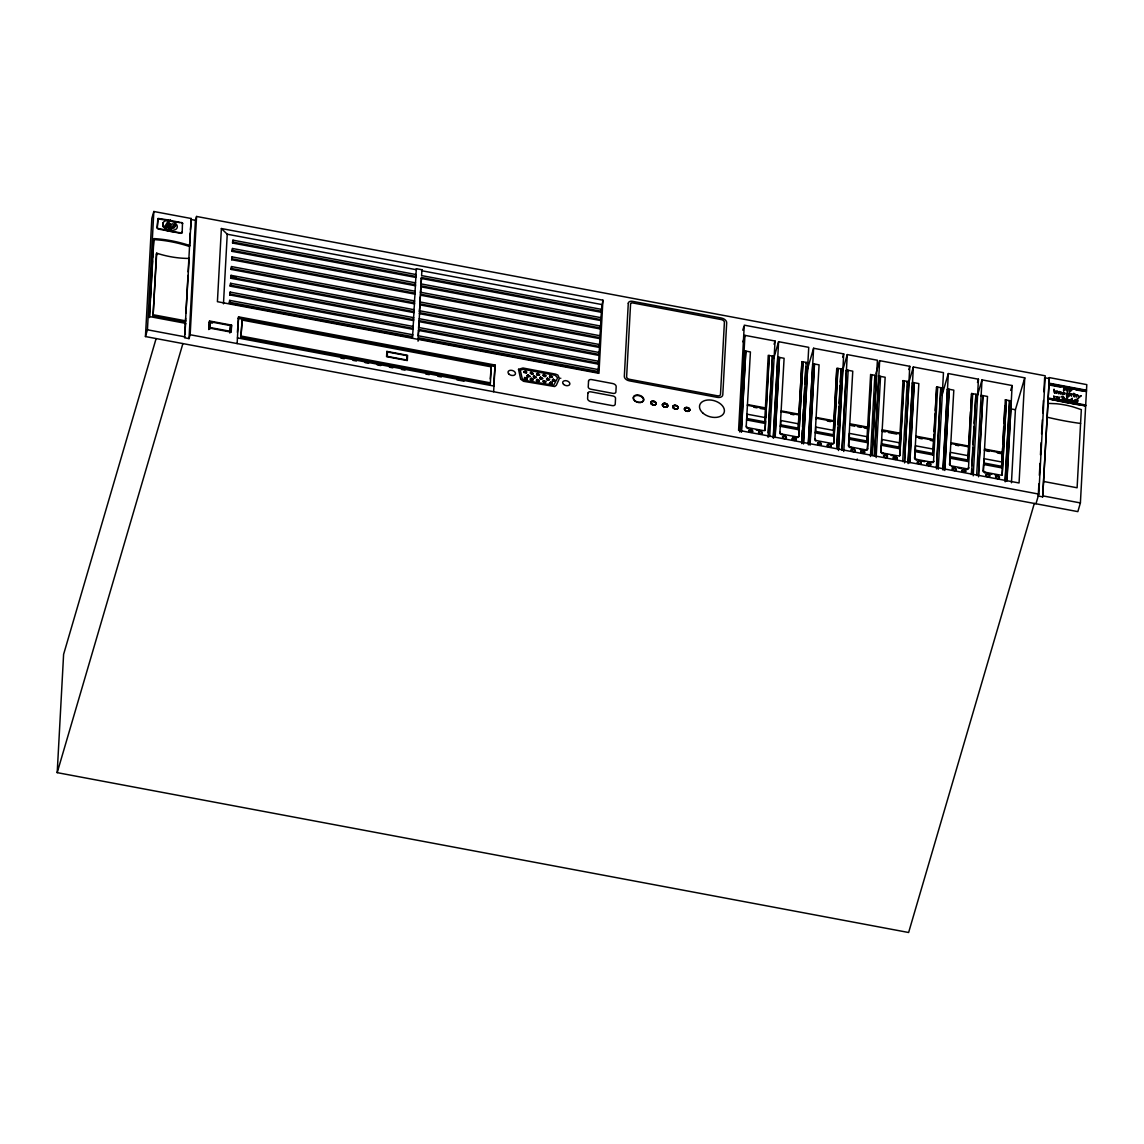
<?xml version="1.0" encoding="UTF-8"?>
<svg xmlns="http://www.w3.org/2000/svg" width="1144" height="1144" viewBox="0 0 1144 1144"><rect width="100%" height="100%" fill="white"/><g stroke="black" fill="none" stroke-linecap="round" stroke-linejoin="round"><path stroke-width="1.5" d="M746.989 418.504L747.046 414.171L764.893 417.517L764.836 421.85L764.406 423.309L746.56 419.948L746.989 418.504L764.836 421.85M780.666 424.824L780.737 420.491L798.569 423.838L798.512 428.185L798.083 429.629L780.251 426.283L780.666 424.824L798.512 428.185M815.643 431.402L815.715 427.055L833.561 430.401L833.49 434.749L833.061 436.193L815.229 432.847L815.643 431.402L833.49 434.749M849.334 437.723L849.391 433.376L867.238 436.736L867.181 441.069L866.752 442.528L848.905 439.167L849.334 437.723L867.181 441.069M881.509 444.53L881.781 439.468L899.627 442.814L899.57 447.161L899.141 448.605L881.295 445.259L880.937 451.98A2.188 1.416 16.3 0 0 880.98 452.366M915.4 450.135L915.472 445.788L933.318 449.134L933.247 453.482L932.818 454.926L914.986 451.58L915.4 450.135L933.247 453.482M950.178 457.428L950.449 452.352L968.296 455.712L968.224 460.045L967.81 461.504L949.963 458.143L949.591 464.879L953.81 390.147L947.489 388.96L942.985 469.111M984.069 463.02L984.126 458.687L1001.972 462.033L1001.915 466.366L1001.486 467.824L983.64 464.478L984.069 463.02L1001.915 466.366M169.355 231.174L167.868 230.287L169.355 231.174L169.97 230.03A15.944 10.382 16.3 0 0 170.799 230.244A7.15 4.662 16.3 0 0 175.675 229.429A6.678 4.347 16.3 0 0 176.834 225.01A6.835 4.447 16.3 0 0 170.842 221.178A20.778 13.528 16.3 0 0 169.998 220.992L170.299 220.263L158.129 218.433L157.2 227.885A1.444 0.944 16.3 0 0 158.644 229.115L180.452 233.276A1.73 1.13 16.3 0 0 182.196 232.289L182.468 222.923L170.27 220.363M1034.319 503.446L908.622 932.503L57.2 772.643L63.606 654.339L156.07 338.724M1038.895 483.855L1038.237 496.024L1042.67 496.868L1049.348 377.606L1086.8 384.627L1080.394 502.931L1077.848 511.625L145.445 336.55L151.852 218.261L153.839 211.497L191.277 218.518L189.532 246.518A93.379 60.818 16.3 0 0 155.198 239.668L153.639 239.582L152.681 257.3M145.445 336.55L147.433 329.787L153.839 211.497M150.193 303.389L149.421 317.56L153.925 238.61L155.484 238.696A93.379 60.818 16.3 0 1 189.818 245.56M150.479 298.069L152.495 260.846M157.2 227.885L157.8 218.904L165.923 220.077M153.067 315.744L156.413 254.125L156.685 253.167L157.772 253.525A70.613 45.989 16.3 0 0 189.117 258.43L185.457 321.822L153.067 315.744L156.685 253.167M184.77 334.42L185.657 318.261M185.943 312.913L187.973 275.447M188.159 271.886L190.262 233.004M190.447 229.629L191.277 218.518M1035.978 503.76L1038.809 494.094L1045.216 375.804L196.568 216.459L190.161 334.749L189.017 338.61L184.599 337.78L185.614 323.337L149.707 316.602M189.017 338.61L195.424 220.32L196.568 216.459M209.538 320.992L208.737 329.458L209.538 320.992L231.574 325.125L231.188 332.146L209.166 327.999M210.467 321.822L209.738 328.986L210.467 321.822L230.573 325.597L229.844 332.761L230.573 325.597M221.378 228.528L217.417 301.687L598.956 373.33L602.917 300.171L221.378 228.528L227.241 234.22L416.144 269.684L416.416 268.711L421.921 269.755L421.607 275.59L601.615 309.395L600.886 318.675L601.158 317.717L421.149 283.912L421.507 277.492L601.515 311.297M223.466 303.818L227.241 234.22M229.701 300.372L229.587 302.273L412.741 336.665L412.455 337.637L229.315 303.246L229.701 300.372L412.841 334.763L412.555 335.735L413.184 328.385L230.044 293.994L230.144 292.092L413.299 326.483M413.184 328.385L412.912 329.343L229.758 294.952L230.144 292.092M230.616 283.297L230.516 285.199L413.67 319.591L413.384 320.563L230.23 286.172L230.616 283.297L413.771 317.689L413.484 318.661L414.099 311.64L230.945 277.248L231.045 275.346L414.199 309.738L413.913 310.71L414.571 302.86L231.417 268.468L231.531 266.566L414.671 300.958L414.385 301.916L415.1 293.164L231.946 258.773L232.046 256.871L415.201 291.262L414.914 292.22L415.544 284.784L232.404 250.393L232.504 248.491L415.658 282.883M414.099 311.64L413.813 312.612L230.659 278.221L231.045 275.346M414.571 302.86L414.285 303.818L231.145 269.426L231.531 266.566M415.1 293.164L414.814 294.122L231.66 259.731L232.046 256.871M415.544 284.784L415.272 285.757L232.118 251.365L232.504 248.491M232.961 240.168L232.847 242.07L416.001 276.462L415.715 277.434L232.575 243.043L232.675 241.141L232.961 240.168L416.101 274.56L415.815 275.532L416.416 268.711M230.859 331.832L231.574 325.125M237.394 332.332L238.581 316.859L495.095 365.036L493.65 391.734M237.137 343.572L238.581 316.859M240.869 337.523L242.156 320.077L491.248 366.852L490.376 382.854L489.947 384.298L240.869 337.523L242.156 320.077M413.013 327.441L413.67 319.591M415.372 283.841L416.001 276.462M418.146 335.163L418.69 329.415L598.698 363.206L598.069 370.556L598.355 369.598L418.346 335.793L418.69 329.415M418.504 328.471L419.162 320.62L599.17 354.425L598.526 362.276L598.798 361.304L418.79 327.513L419.162 320.62M420.077 303.889L419.419 311.74L420.077 303.889L600.085 337.68L599.427 345.531L599.713 344.573L419.705 310.768M420.234 296.711L419.891 302.945L420.592 294.194L600.6 327.985L599.985 335.192M421.049 285.814L420.42 293.25L421.049 285.814L601.058 319.619L600.428 327.055L600.714 326.083L420.706 292.292M420.878 284.885L421.507 277.492M418.046 341.184L418.246 337.695L598.255 371.5L597.969 372.472L417.96 338.667M419.262 318.718L419.591 312.669L599.613 346.475L598.998 353.496L599.284 352.524L419.262 318.718L418.99 319.691M490.247 378.964L491.248 366.852M493.636 385.757L495.095 365.036M602.917 300.171L601.329 310.367L601.615 309.395M598.255 371.5L598.355 369.598M598.698 363.206L598.798 361.304M599.17 354.425L599.284 352.524M599.613 346.475L599.713 344.573M600.085 337.68L600.185 335.778L420.177 301.987M600.6 327.985L600.714 326.083M601.058 319.619L601.158 317.717M739.582 430.93L744.101 350.765L750.421 351.952L746.203 426.683A2.188 1.416 16.3 0 0 747.976 428.457M739.696 431.96L744.93 335.364L775.046 341.012L769.697 436.579M741.298 431.245L745.802 351.094L741.412 432.289M764.893 417.517L768.253 355.312L774.216 356.428M764.878 430.673A2.374 1.544 16.3 0 0 765.079 430.101L765.55 421.307M765.751 417.789L769.083 356.227M765.079 430.101L769.297 355.498M768.182 432.732L772.5 356.099L768.11 437.294M773.258 437.251L777.777 357.1L784.098 358.286L779.879 433.018A2.188 1.416 16.3 0 0 780.451 434.148M773.387 438.295L778.606 341.684L808.736 347.347L803.503 443.943M774.974 437.566L779.493 357.414L775.189 436.851M798.083 429.629L801.944 361.633L807.907 362.748L803.388 442.9M798.569 423.838L799.055 414.957L781.037 411.611M798.884 414.957L801.944 361.633M798.769 436.436L802.974 361.833L798.769 436.436A2.374 1.544 16.3 0 1 797.54 437.566M801.672 442.585L802.344 430.23M802.53 426.698L803.488 409.051M803.689 405.519L804.632 387.873M804.833 384.341L805.791 366.681M801.787 443.629L806.191 362.433L805.977 363.148L807.693 363.477M808.25 443.815L812.755 363.663L819.075 364.85L814.857 439.582M808.365 444.859L813.599 348.248L843.714 353.911L838.481 450.522M809.952 444.144L814.471 363.978L810.066 445.188M833.447 429.229L836.707 368.926L837.751 369.126L833.747 443A2.374 1.544 16.3 0 1 833.647 443.386M833.561 430.401L834.033 421.535L816.015 418.175L816.23 417.446L834.076 420.806L833.862 421.521M834.076 420.806L836.922 368.196L842.885 369.326M833.747 443L837.951 368.397M836.85 445.617L837.808 427.97M837.994 424.438L838.952 406.792M839.138 403.26L840.096 385.614M840.282 382.082L841.169 368.997L836.865 448.434M838.366 449.478L842.67 370.041L840.954 369.726M841.927 450.15L846.446 369.984L852.766 371.171L848.548 445.903A2.188 1.416 16.3 0 0 848.791 446.675M842.141 449.42L847.275 354.583L877.405 360.231L872.257 455.069M843.757 451.508L848.147 370.313L846.231 370.713M848.548 445.903L848.905 439.167M857.185 460.002L857.242 459.016M866.752 442.528L870.613 374.531L876.561 375.647L872.057 455.798M867.424 449.32L871.642 374.717L867.424 449.32A2.374 1.544 16.3 0 1 866.895 450.193M870.455 456.513L874.86 375.318L874.645 376.047L876.347 376.362M874.316 456.227L878.835 376.076L885.156 377.263L880.937 451.98M874.531 455.498L879.664 360.66L909.78 366.309L904.561 462.92M876.147 457.586L880.537 376.39L878.621 376.791M899.141 448.605L903.002 380.609L908.951 381.724L904.432 461.876M899.813 455.398L904.032 380.795L899.813 455.398A2.374 1.544 16.3 0 1 899.613 455.97M902.73 461.561L907.235 381.41L907.035 382.125L908.736 382.453M908.007 462.548L912.512 382.396L918.832 383.583L914.614 458.315L914.986 451.58M908.121 463.592L913.355 366.981L943.471 372.644L938.237 469.24M909.709 462.877L914.228 382.711L909.923 462.147M932.818 454.926L933.904 434.992M934.09 431.488L935.048 413.956M935.234 410.453L936.679 386.929L942.642 388.045L940.711 388.459L940.926 387.73L936.536 468.926M933.318 449.134L933.79 440.268L915.772 436.908L915.986 436.179L933.833 439.525L933.618 440.254M933.833 439.525L936.679 386.929M932.76 462.705A2.374 1.544 16.3 0 0 933.504 461.733L937.708 387.13L936.464 387.659M936.407 467.882L940.711 388.459M943.099 470.155L948.333 373.559L978.449 379.207L973.215 475.818M944.687 469.44L949.205 389.289L944.801 470.484M967.81 461.504L970.498 411.754M970.684 408.251L971.656 393.493L977.619 394.623M968.296 455.712L968.768 446.832L950.75 443.472L950.721 444.201L950.964 442.757L968.811 446.103L968.596 446.818M968.811 446.103L971.656 393.493M968.482 468.296L968.696 467.567A2.374 1.544 16.3 0 1 966.294 468.711L966.079 469.426A2.374 1.544 16.3 0 0 968.482 468.296L972.7 393.693L971.442 394.222M971.385 474.46L971.685 469.154M971.871 465.622L972.829 447.976M973.015 444.444L973.973 426.798M974.159 423.266L975.904 394.294L971.599 473.73M976.661 475.446L982.01 379.879L1012.14 385.528L1006.992 480.38M978.377 475.761L982.896 395.609L978.492 476.805M983.525 471.971A2.188 1.416 16.3 0 1 983.282 471.199L983.64 464.478M984.398 450.536L984.655 449.077L1002.501 452.423L1002.244 453.882M983.282 471.199L987.501 396.467L981.18 395.281L980.966 396.01L982.682 396.339M1001.586 466.08L1002.573 447.89M1002.759 444.387L1003.703 426.855M1003.903 423.337L1004.847 405.805M1001.972 462.033L1002.459 453.153L984.612 449.806M1002.501 452.423L1005.347 399.828L1011.296 400.943L1006.791 481.095M1002.158 474.617L1006.377 400.014L1002.158 474.617A2.374 1.544 16.3 0 1 1001.815 475.346M1005.076 480.78L1009.594 400.629L1005.19 481.824M1011.453 482.782L1015.414 409.724L1024.752 377.835L744.272 325.168L738.581 430.316L1019.061 482.982L1024.752 377.835M1039.353 475.303L1040.01 463.377M1040.468 454.854L1041.126 442.671M1041.598 433.891L1042.356 419.848M1042.742 412.841L1043.414 400.557M1043.886 391.777L1044.644 377.734L1049.077 378.564M1042.67 496.868L1048.204 398.827L1085.656 405.848L1071.899 403.775M1085.556 405.505L1048.104 398.484L1048.976 384.441L1086.428 391.462L1076.075 390.032M1086.357 390.69L1048.905 383.655L1049.348 377.606M1064.463 387.759L1064.392 389.132L1066.909 389.603L1066.995 388.231M1067.709 388.359L1067.509 391.934L1066.894 390.09L1064.363 389.603L1063.548 391.191L1063.748 387.616L1072.672 389.389M1069.011 388.602L1069.54 392.321C1069.44 390.991 1074.402 390.018 1070.083 388.803M170.342 224.982L170.199 223.566L168.311 223.695M175.675 225.811L175.389 224.453L172.086 223.795L167.853 230.344L158.787 228.628A1.444 0.944 16.3 0 1 157.343 227.399M162.977 223.323L163.134 222.751A6.735 4.39 16.3 0 1 167.496 220.463A20.635 13.442 16.3 0 1 168.34 220.592A19.948 12.984 16.3 0 1 169.913 220.878L169.884 220.964M163.206 226.869L163.377 226.297A7.936 5.162 16.3 0 1 163.134 222.751M164.464 226.998L168.54 220.563M167.324 221.035L167.467 220.549A20.635 13.442 16.3 0 1 168.311 220.678M165.98 227.284L168.096 223.695L168.854 224.438M168.34 220.592L168.168 221.164A20.635 13.442 16.3 0 0 167.61 221.078M166.838 227.513L169.012 223.867M163.12 222.837A7.936 5.162 16.3 0 0 163.349 226.383A6.406 4.176 16.3 0 0 167.439 229.458L166.81 230.645L167.41 229.544A15.759 10.267 16.3 0 0 168.239 229.758A15.501 10.096 16.3 0 0 169.898 230.015M168.525 227.828L170.556 224.31M167.71 230.831L168.268 229.672M170.856 221.092L170.127 220.849M169.069 231.117L180.595 232.79A1.73 1.13 16.3 0 0 182.339 231.803L182.196 232.289M171.142 228.428L174.002 228.071L175.876 225.153M170.828 230.158L170.256 231.36L170.799 230.244A15.944 10.382 16.3 0 1 169.97 230.03M181.538 222.479L182.783 223.638M188.846 259.388L189.117 258.43M185.328 324.31L185.614 323.337M57.2 772.643L182.897 343.586M232.575 243.043L232.847 242.07M232.118 251.365L232.404 250.393M231.66 259.731L231.946 258.773M231.145 269.426L231.417 268.468M230.659 278.221L230.945 277.248M230.23 286.172L230.516 285.199M229.758 294.952L230.044 293.994M229.315 303.246L229.587 302.273M421.921 269.755L421.636 270.713L601.644 304.518M420.592 294.194L420.32 295.152L600.328 328.957M419.591 312.669L419.319 313.642L599.327 347.433M418.06 336.765L418.346 335.793M464.135 380.466L463.921 381.181L456.985 379.879M742.799 330.201L743.786 326.841M743.014 341.884L744.93 335.364M747.361 405.276L747.561 404.561L765.407 407.907L765.193 408.637M748.247 428.528L748.462 427.799A2.188 1.416 16.3 0 1 746.403 425.968M774.102 344.272L775.046 341.012M773.83 357.986L778.606 341.684M765.164 409.366L765.365 408.637L747.532 405.291M780.994 412.341L781.252 410.882L799.098 414.228M779.879 433.018L780.094 432.289A2.188 1.416 16.3 0 0 782.139 434.134L796.581 436.836A2.374 1.544 16.3 0 0 798.984 435.707M781.938 434.849L782.139 434.134M806.906 371.085L813.599 348.248M798.841 415.687L799.055 414.957M796.581 436.836L796.367 437.566L793.149 436.965M815.987 418.904L816.187 418.175M842.756 357.171L843.714 353.911M842.499 370.885L847.275 354.583M833.819 422.25L834.033 421.535M833.962 442.27A2.374 1.544 16.3 0 1 831.559 443.4L831.345 444.129A2.374 1.544 16.3 0 0 833.39 443.729M870.613 374.531L871.428 375.447M848.762 445.173A2.188 1.416 16.3 0 0 850.807 447.018L850.593 447.747A2.188 1.416 16.3 0 1 849.32 447.204M875.846 373.702L879.664 360.66M867.552 427.856L867.753 427.127L849.92 423.781L849.706 424.495L849.663 425.225L849.878 424.51L867.724 427.856L867.509 428.585L864.263 427.97M865.021 450.45L865.236 449.735A2.374 1.544 16.3 0 0 867.638 448.591M903.002 380.609L903.817 381.524M882.982 453.825L883.197 453.096A2.188 1.416 16.3 0 1 881.152 451.265M908.836 369.569L909.78 366.309M907.621 386.558L913.355 366.981M899.899 434.663L900.142 433.204L882.31 429.858L882.096 430.587L900.114 433.933M915.743 437.637L915.944 436.908M914.828 457.586A2.188 1.416 16.3 0 0 916.873 459.43L916.673 460.145A2.188 1.416 16.3 0 1 915.858 459.888M942.113 394.752L948.333 373.559M933.79 440.268L933.576 440.983L930.329 440.383M933.504 461.733L933.719 461.003A2.374 1.544 16.3 0 1 931.316 462.133L931.102 462.862L927.898 462.262M977.491 382.468L978.449 379.207M976.275 399.442L982.01 379.879M968.553 447.561L968.768 446.832M1005.347 399.828L1006.162 400.743M983.497 470.484A2.188 1.416 16.3 0 0 985.542 472.315L985.327 473.044A2.188 1.416 16.3 0 1 984.526 472.787M1010.695 390.419L1012.14 385.528M1048.204 398.827L1068.482 403.146M1040.654 451.437L1041.212 449.506M168.483 223.123L170.299 220.277M169.498 230.688L171.314 227.856M526.497 372.672L523.952 372.157L525.353 370.928L526.583 371.686L526.397 372.987L523.852 372.472L523.938 371.485L526.497 372M524.538 377.82L527.098 378.335M527.098 379.007L524.553 378.492M552.08 383.683L549.52 383.168L550.936 381.939L552.166 382.697L551.98 383.998L549.435 383.483L550.836 382.253L552.066 383.011M1047.961 403.374L1056.212 403.732A63.049 41.055 16.3 0 1 1073.201 406.921L1081.323 409.638L1077.105 487.773L1043.728 481.495M545.388 382.396L542.971 381.452L543.429 380.58L545.86 381.524L545.302 382.725L543.843 382.682L543.343 380.895L545.759 381.839M1057.485 391.205L1055.64 390.933L1056.227 393.379C1055.326 390.619 1060.145 390.962 1058.472 393.793L1057.471 391.663M169.727 230.587L169.812 230.602A15.944 10.382 16.3 0 0 170.656 230.73A7.15 4.662 16.3 0 0 172.029 230.816M191.005 219.491L195.424 220.32M1049.048 383.168L1086.5 390.204M1050.549 385.242L1060.76 387.158M176.248 221.993L179.679 222.637M164.636 226.426L166.152 226.712M167.01 226.941L168.697 227.256M421.221 278.464L601.229 312.269M1048.247 397.998L1085.699 405.033M420.763 286.786L600.772 320.577M743.886 351.494L745.588 351.823M772.3 356.828L774.002 357.157M777.562 357.815L779.279 358.143M801.729 362.362L802.773 362.548M812.54 364.393L814.256 364.707M912.297 383.126L914.013 383.44M947.289 389.689L948.991 390.004M975.689 395.023L977.405 395.338M1009.38 401.344L1011.081 401.673M1010.152 408.737L1015.414 409.724M419.791 304.847L599.799 338.653M230.773 276.319L236.007 277.291M258.244 289.503L261.733 290.161M418.876 321.593L598.898 355.398M418.404 330.373L598.412 364.178M753.81 407.235L757.042 407.836M760.288 408.451L763.534 409.051M790.733 414.171L793.979 414.772M827.341 421.035L830.573 421.65M851.279 425.539L854.525 426.14M857.771 426.755L861.017 427.356M882.053 431.317L885.299 431.917M888.545 432.532L896.653 434.048M918.975 438.252L922.221 438.853M955.583 445.116L958.829 445.731M986.028 450.836L989.26 451.437M997.382 452.967L1000.628 453.582M238.152 318.318L494.68 366.48M881.724 443.8L899.57 447.161M950.392 456.699L968.224 460.045M209.123 322.451L212.512 323.08M153.353 314.772L185.743 320.863M748.462 427.799L762.891 430.516A2.374 1.544 16.3 0 0 765.293 429.386M831.559 443.4L817.131 440.697A2.188 1.416 16.3 0 1 815.071 438.853M850.807 447.018L865.236 449.735M883.197 453.096L897.625 455.812A2.374 1.544 16.3 0 0 900.028 454.683M916.873 459.43L931.316 462.133M966.294 468.711L951.865 465.994A2.188 1.416 16.3 0 1 949.806 464.149M985.542 472.315L999.97 475.032A2.374 1.544 16.3 0 0 1002.373 473.902M210.153 327.541L230.273 331.317M756.27 430.03L759.473 430.63M860.216 449.549L863.42 450.15M884.584 454.125L887.801 454.726M891.004 455.326L894.208 455.927M921.478 461.061L924.681 461.661M951.651 466.723L954.854 467.324M958.057 467.925L961.275 468.525M988.545 473.645L991.748 474.245M994.951 474.846L998.154 475.446M241.298 336.079L490.376 382.854M237.437 337.895L493.965 386.057M340.855 358.072L344.315 358.73M352.981 360.36L356.456 361.003M365.122 362.634L368.582 363.277M377.248 364.907L380.723 365.565M389.389 367.195L392.85 367.839M401.515 369.469L404.99 370.113M425.782 374.031L429.257 374.674M437.923 376.304L441.384 376.948M190.161 334.749L1038.809 494.094M1042.942 495.895L1080.394 502.931M147.433 329.787L184.87 336.822M543.715 374.731L545.86 376.033M531.073 372.486L533.204 373.802M545.13 376.433L543 375.118M532.489 374.188L530.358 372.887M156.413 254.125L157.5 254.483M1080.579 423.452A220.449 143.572 16.3 0 1 1047.203 417.188M165.966 229.443A6.406 4.176 16.3 0 0 167.267 230.03A15.759 10.267 16.3 0 0 168.096 230.244M167.41 229.544A6.406 4.176 16.3 0 1 163.349 226.383M815.858 441.026A2.188 1.416 16.3 0 1 815.1 440.354M882.181 453.567A2.188 1.416 16.3 0 1 881.495 453.124M915.014 459.273A2.188 1.416 16.3 0 1 914.628 458.501M386.858 351.408L386.572 356.671L407.307 360.56L407.579 355.312L386.858 351.408M387.473 351.966L387.244 356.356L406.678 360.002L406.921 355.627L387.473 351.966M560.746 378.178L560.76 378.278M587.887 393.221L587.601 398.555A3.646 2.374 16.3 0 0 591.019 401.644L612.14 405.605A3.046 1.973 16.3 0 0 615.229 404.147L615.543 398.298A2.746 1.787 16.3 0 0 612.969 395.981L590.833 391.834A2.917 1.902 16.3 0 0 587.887 393.221M588.545 381.038L588.231 386.887A2.746 1.787 16.3 0 0 590.804 389.203L612.927 393.364A2.917 1.902 16.3 0 0 615.887 391.963L616.173 386.629A3.646 2.374 16.3 0 0 612.741 383.555L591.62 379.579A3.046 1.973 16.3 0 0 588.545 381.038M628.285 303.274L624.324 376.376A5.305 3.446 16.3 0 0 629.314 380.838L717.331 397.368A5.391 3.518 16.3 0 0 722.793 394.794L726.683 322.808A5.677 3.689 16.3 0 0 721.349 318.018L632.432 301.315A4.104 2.674 16.3 0 0 628.285 303.274M630.587 303.718L626.626 376.805A2.946 1.916 16.3 0 0 629.4 379.293L717.417 395.81A3.032 1.973 16.3 0 0 720.491 394.365L724.395 322.379A3.318 2.159 16.3 0 0 721.263 319.576L632.36 302.874A1.745 1.144 16.3 0 0 630.587 303.718M1053.71 396.224L1054.31 398.67C1054.811 395.938 1056.298 397.025 1053.71 396.224M1054.039 389.36L1054.568 393.064L1054.039 389.36M1059.158 391.577L1060.331 394.151L1061.16 391.963L1059.158 391.577M1064.163 400.042L1060.531 399.842C1067.309 397.754 1061.103 397.039 1061.246 396.696A1.83 1.201 16.3 0 1 1062.047 396.467L1062.704 396.51A1.587 1.044 16.3 0 1 1063.634 396.897L1064.306 398.312L1062.161 399.671L1064.163 400.042M1068.796 395.281C1062.519 396.396 1071.184 398.655 1069.597 393.55L1068.61 393.607A1.473 0.958 16.3 0 0 1067.552 393.093A1.459 0.944 16.3 0 0 1066.666 393.136L1066.322 394.966L1068.796 395.281M1069.711 389.174L1069.64 390.419L1071.156 390.347L1069.711 389.174M1070.841 393.779L1071.428 396.224C1071.942 393.493 1073.415 394.58 1070.841 393.779M1073.63 394.308L1074.216 396.753L1073.63 394.308M1075.088 394.58L1076.261 397.14L1077.09 394.952L1075.088 394.58M524.638 377.506L524.452 378.807L526.998 379.336L527.184 378.021L524.638 377.506M1075.36 400.529C1076.69 406.091 1079.264 397.268 1075.36 400.529M518.518 369.297L520.663 379.179L523.552 381.309L554.711 386.543L556.313 385.256L559.43 378.392L557.829 375.046L555.584 374.131L522.98 368.011L518.518 369.297M520.248 370.084L522.279 378.778L524.224 380.208L553.61 385.313L557.643 377.935L555.255 375.289L523.194 369.269L520.248 370.084M1074.645 400.271C1076.976 408.108 1080.665 395.81 1074.645 400.271M1069.097 400.228L1067.109 401.201L1065.236 399.542A1.945 1.273 16.3 0 1 1065.464 398.999L1067.624 397.368L1066.937 398.655L1069.097 400.228M1073.773 401.115L1071.799 402.073L1069.926 400.429A1.945 1.273 16.3 0 1 1070.155 399.885L1072.314 398.241L1071.628 399.542L1073.773 401.115M1068.339 400.114C1065.421 402.373 1066.136 396.839 1068.339 400.114M1073.015 400.986C1070.155 403.274 1070.755 397.712 1073.015 400.986M1068.939 394.594C1066.237 396.825 1066.565 391.462 1068.939 394.594M1061.632 392.964L1061.603 393.464A1.773 1.158 16.3 0 0 1062.047 394.179C1063.505 396.11 1068.167 391.334 1061.632 392.964M1074.588 393.722L1073.472 393.507L1074.588 393.722M174.217 224.796L172.544 227.499L171.586 227.327L174.217 224.796M1081.166 395.724L1077.92 398.541L1079.135 397.097L1077.505 395.037L1079.507 396.682L1081.166 395.724M1062.519 392.878L1064.42 393.45L1062.519 392.878M527.842 374.889L527.026 375.604L527.699 376.605L529.972 376.19L527.842 374.889M527.756 375.203L526.941 375.918L527.598 376.919L529.886 376.519L527.756 375.203M531.159 372.172L530.258 373.201L532.389 374.503L533.304 373.473L531.159 372.172M531.173 378.249L530.358 378.95L531.03 379.965L533.304 379.551L531.173 378.249M531.088 378.564L530.273 379.265L530.93 380.28L533.218 379.865L531.088 378.564M534.234 375.947L533.419 376.648L534.091 377.663L536.364 377.248L534.234 375.947M537.451 373.287L536.636 373.988L537.294 375.003L539.582 374.588L537.451 373.287M534.148 376.262L533.333 376.977L533.991 377.978L536.279 377.563L534.148 376.262M537.351 373.602L536.536 374.317L537.194 375.318L539.482 374.917L537.351 373.602M537.294 379.393L536.493 380.094L537.151 381.109L539.425 380.695L537.294 379.393M537.208 379.708L536.393 380.409L537.051 381.424L539.339 381.009L537.208 379.708M540.583 377.091L539.768 377.806L540.426 378.807L542.714 378.407L540.583 377.091M540.483 377.406L539.668 378.121L540.326 379.122L542.613 378.721L540.483 377.406M543.815 374.417L542.914 375.432L545.044 376.748L545.945 375.718L543.815 374.417M547.447 378.149L546.632 378.864L547.29 379.865L549.578 379.451L547.447 378.149M550.378 375.561L549.563 376.276L550.221 377.277L552.509 376.877L550.378 375.561M547.361 378.464L546.546 379.179L547.204 380.18L549.492 379.779L547.361 378.464M550.278 375.875L549.477 376.591L550.135 377.591L552.409 377.191L550.278 375.875M553.267 379.222L552.452 379.937L553.11 380.938L555.398 380.537L553.267 379.222M553.167 379.536L552.366 380.251L553.024 381.252L555.312 380.852L553.167 379.536M1057.585 397.998L1056.084 398.999L1058 398.469L1059.816 399.714L1058.443 398.169L1059.701 397.34L1056.441 396.739L1057.585 397.998M702.816 412.998A12.756 8.308 16.3 0 0 723.866 413.141A12.756 8.308 16.3 0 0 709.166 399.957A12.756 8.308 16.3 0 0 702.816 412.998M685.213 410.153A2.717 1.773 16.3 0 0 689.703 410.181A2.717 1.773 16.3 0 0 686.572 407.364A2.717 1.773 16.3 0 0 685.213 410.153M685.142 410.396A2.717 1.773 16.3 0 0 689.632 410.424A2.717 1.773 16.3 0 0 686.5 407.622A2.717 1.773 16.3 0 0 685.142 410.396A2.603 1.702 16.3 0 0 689.532 410.396A2.603 1.702 16.3 0 0 686.529 407.693A2.603 1.702 16.3 0 0 685.227 410.367M685.256 410.281A2.603 1.702 16.3 0 0 689.546 410.31A2.603 1.702 16.3 0 0 686.543 407.607A2.603 1.702 16.3 0 0 685.256 410.281M634.648 400.529A5.448 3.546 16.3 0 0 643.629 400.586A5.448 3.546 16.3 0 0 637.351 394.952A5.448 3.546 16.3 0 0 634.648 400.529M634.72 400.786A5.22 3.389 16.3 0 0 643.314 400.843A5.22 3.389 16.3 0 0 637.308 395.452A5.22 3.389 16.3 0 0 634.72 400.786M673.587 407.993A2.717 1.773 16.3 0 0 678.077 408.022A2.717 1.773 16.3 0 0 674.946 405.219A2.717 1.773 16.3 0 0 673.587 407.993M673.516 408.251A2.717 1.773 16.3 0 0 678.006 408.279A2.717 1.773 16.3 0 0 674.86 405.462A2.717 1.773 16.3 0 0 673.516 408.251M673.616 408.122A2.603 1.702 16.3 0 0 677.92 408.151A2.603 1.702 16.3 0 0 674.917 405.462A2.603 1.702 16.3 0 0 673.616 408.122M663.191 406.02A2.717 1.773 16.3 0 0 667.681 406.048A2.717 1.773 16.3 0 0 664.55 403.231A2.717 1.773 16.3 0 0 663.191 406.02M663.12 406.263A2.717 1.773 16.3 0 0 667.61 406.292A2.717 1.773 16.3 0 0 664.478 403.489A2.717 1.773 16.3 0 0 663.12 406.263A2.603 1.702 16.3 0 0 667.495 406.249A2.603 1.702 16.3 0 0 664.507 403.56A2.603 1.702 16.3 0 0 663.205 406.234M663.234 406.149A2.603 1.702 16.3 0 0 667.524 406.177A2.603 1.702 16.3 0 0 664.521 403.474A2.603 1.702 16.3 0 0 663.234 406.149M509.023 374.188A3.832 2.488 16.3 0 0 515.329 374.231A3.832 2.488 16.3 0 0 510.925 370.27A3.832 2.488 16.3 0 0 509.023 374.188M563.62 384.427A3.689 2.402 16.3 0 0 569.712 384.47A3.689 2.402 16.3 0 0 565.465 380.652A3.689 2.402 16.3 0 0 563.62 384.427M651.565 403.861A2.717 1.773 16.3 0 0 656.055 403.889A2.717 1.773 16.3 0 0 652.909 401.072A2.717 1.773 16.3 0 0 651.565 403.861M651.494 404.118A2.717 1.773 16.3 0 0 655.984 404.147A2.717 1.773 16.3 0 0 652.838 401.329A2.717 1.773 16.3 0 0 651.494 404.118A2.603 1.702 16.3 0 0 655.869 404.104A2.603 1.702 16.3 0 0 652.866 401.415A2.603 1.702 16.3 0 0 651.565 404.075M651.594 403.989A2.603 1.702 16.3 0 0 655.898 404.018A2.603 1.702 16.3 0 0 652.895 401.329A2.603 1.702 16.3 0 0 651.594 403.989M827.698 446.289A1.988 1.301 16.3 0 0 830.973 446.303A1.988 1.301 16.3 0 0 828.685 444.258A1.988 1.301 16.3 0 0 827.698 446.289M827.87 446.203A1.745 1.144 16.3 0 0 830.744 446.231A1.745 1.144 16.3 0 0 828.728 444.415A1.745 1.144 16.3 0 0 827.87 446.203M818.031 444.544A1.988 1.301 16.3 0 0 821.306 444.558A1.988 1.301 16.3 0 0 819.018 442.513A1.988 1.301 16.3 0 0 818.031 444.544M818.203 444.458A1.745 1.144 16.3 0 0 821.077 444.487A1.745 1.144 16.3 0 0 819.075 442.671A1.745 1.144 16.3 0 0 818.203 444.458M893.764 458.701A1.988 1.301 16.3 0 0 897.053 458.715A1.988 1.301 16.3 0 0 894.751 456.656A1.988 1.301 16.3 0 0 893.764 458.701M893.936 458.615A1.745 1.144 16.3 0 0 896.824 458.63A1.745 1.144 16.3 0 0 894.808 456.828A1.745 1.144 16.3 0 0 893.936 458.615M884.097 456.957A1.988 1.301 16.3 0 0 887.386 456.971A1.988 1.301 16.3 0 0 885.084 454.912A1.988 1.301 16.3 0 0 884.097 456.957M884.269 456.871A1.745 1.144 16.3 0 0 887.158 456.885A1.745 1.144 16.3 0 0 885.141 455.083A1.745 1.144 16.3 0 0 884.269 456.871M927.455 465.022A1.988 1.301 16.3 0 0 930.73 465.036A1.988 1.301 16.3 0 0 928.442 462.977A1.988 1.301 16.3 0 0 927.455 465.022M927.627 464.936A1.745 1.144 16.3 0 0 930.501 464.95A1.745 1.144 16.3 0 0 928.485 463.148A1.745 1.144 16.3 0 0 927.627 464.936M917.788 463.277A1.988 1.301 16.3 0 0 921.063 463.291A1.988 1.301 16.3 0 0 918.775 461.232A1.988 1.301 16.3 0 0 917.788 463.277M917.96 463.191A1.745 1.144 16.3 0 0 920.834 463.206A1.745 1.144 16.3 0 0 918.818 461.404A1.745 1.144 16.3 0 0 917.96 463.191M759.03 433.39A1.988 1.301 16.3 0 0 762.304 433.419A1.988 1.301 16.3 0 0 760.016 431.359A1.988 1.301 16.3 0 0 759.03 433.39M759.201 433.319A1.745 1.144 16.3 0 0 762.09 433.333A1.745 1.144 16.3 0 0 760.074 431.531A1.745 1.144 16.3 0 0 759.201 433.319M749.363 431.646A1.988 1.301 16.3 0 0 752.652 431.674A1.988 1.301 16.3 0 0 750.35 429.615A1.988 1.301 16.3 0 0 749.363 431.646M749.534 431.574A1.745 1.144 16.3 0 0 752.423 431.588A1.745 1.144 16.3 0 0 750.407 429.786A1.745 1.144 16.3 0 0 749.534 431.574M861.375 452.609A1.988 1.301 16.3 0 0 864.664 452.638A1.988 1.301 16.3 0 0 862.361 450.579A1.988 1.301 16.3 0 0 861.375 452.609M861.546 452.538A1.745 1.144 16.3 0 0 864.435 452.552A1.745 1.144 16.3 0 0 862.419 450.736A1.745 1.144 16.3 0 0 861.546 452.538M851.708 450.865A1.988 1.301 16.3 0 0 854.997 450.893A1.988 1.301 16.3 0 0 852.695 448.834A1.988 1.301 16.3 0 0 851.708 450.865M851.88 450.793A1.745 1.144 16.3 0 0 854.768 450.808A1.745 1.144 16.3 0 0 852.752 448.991A1.745 1.144 16.3 0 0 851.88 450.793M996.109 477.906A1.988 1.301 16.3 0 0 999.398 477.935A1.988 1.301 16.3 0 0 997.096 475.875A1.988 1.301 16.3 0 0 996.109 477.906M996.281 477.834A1.745 1.144 16.3 0 0 999.17 477.849A1.745 1.144 16.3 0 0 997.153 476.047A1.745 1.144 16.3 0 0 996.281 477.834M986.443 476.161A1.988 1.301 16.3 0 0 989.732 476.19A1.988 1.301 16.3 0 0 987.429 474.131A1.988 1.301 16.3 0 0 986.443 476.161M986.614 476.09A1.745 1.144 16.3 0 0 989.503 476.104A1.745 1.144 16.3 0 0 987.486 474.302A1.745 1.144 16.3 0 0 986.614 476.09M962.433 471.585A1.988 1.301 16.3 0 0 965.708 471.614A1.988 1.301 16.3 0 0 963.42 469.555A1.988 1.301 16.3 0 0 962.433 471.585M962.604 471.5A1.745 1.144 16.3 0 0 965.493 471.528A1.745 1.144 16.3 0 0 963.477 469.712A1.745 1.144 16.3 0 0 962.604 471.5M952.766 469.841A1.988 1.301 16.3 0 0 956.041 469.869A1.988 1.301 16.3 0 0 953.753 467.81A1.988 1.301 16.3 0 0 952.766 469.841M952.938 469.755A1.745 1.144 16.3 0 0 955.826 469.784A1.745 1.144 16.3 0 0 953.81 467.967A1.745 1.144 16.3 0 0 952.938 469.755M792.706 439.725A1.988 1.301 16.3 0 0 795.995 439.739A1.988 1.301 16.3 0 0 793.707 437.68A1.988 1.301 16.3 0 0 792.706 439.725M792.878 439.639A1.745 1.144 16.3 0 0 795.766 439.653A1.745 1.144 16.3 0 0 793.75 437.852A1.745 1.144 16.3 0 0 792.878 439.639M783.039 437.98A1.988 1.301 16.3 0 0 786.328 437.995A1.988 1.301 16.3 0 0 784.04 435.935A1.988 1.301 16.3 0 0 783.039 437.98M783.225 437.895A1.745 1.144 16.3 0 0 786.1 437.909A1.745 1.144 16.3 0 0 784.083 436.107A1.745 1.144 16.3 0 0 783.225 437.895"/></g></svg>
